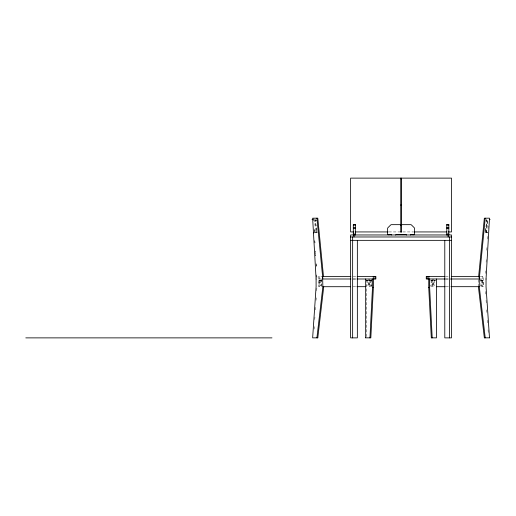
<?xml version="1.0" encoding="UTF-8"?>
<svg xmlns="http://www.w3.org/2000/svg" width="516" height="516" viewBox="0 0 516 516"><rect width="100%" height="100%" fill="white"/><g stroke="black" fill="none" stroke-linecap="round" stroke-linejoin="round"><path stroke-width="0.39" stroke-dasharray="2.58 1.94" d="M485.479 273.422L485.704 269.391M486.117 262.218L486.343 258.187M486.794 250.215L486.975 246.983M487.433 239.011L487.614 235.78M488.02 228.607L488.246 224.576M314.115 329.073L314.276 326.641M314.76 319.481L314.928 317.05M315.411 309.89L315.624 306.659M316.056 300.299L316.218 297.867M316.701 290.708L316.972 286.683M478.519 277.711L478.642 276.428M485.537 231.2L486.582 220.558M486.814 219.21L485.511 232.574L487.923 232.813M486.343 232.568L487.652 219.203M486.388 232.574L487.691 219.21M312.902 219.442L313.709 219.365M314.676 220.59L316.379 220.422M317.256 220.422L315.553 220.59L316.598 231.233M317.417 231.039L315.715 231.2L318.295 231.071M314.676 232.677L317.024 232.452M314.212 232.813L316.624 232.574L315.321 219.21M316.76 232.561L317.566 232.484M388.896 231.936L400.061 231.936M402.873 231.936L413.239 231.936M323.493 276.428L318.604 276.428L318.604 286.683L322.048 286.683M353.176 276.428L356.466 276.428M445.669 276.428L448.159 276.428M480.248 276.428L483.531 276.428L483.531 286.683L480.086 286.683M318.604 278.995L323.029 278.995M353.073 278.995L357.04 278.995M445.585 278.995L451.184 278.995M479.106 278.995L483.531 278.995M353.073 279.027L357.04 279.027M445.888 279.027L450.732 279.027M366.244 280.272L368.263 280.272L368.263 285.432L366.244 285.432M371.888 280.272L369.301 280.272L369.301 285.432L371.888 285.4M430.815 280.272L432.834 280.272L432.834 285.432L430.247 285.4M435.581 280.272L433.872 280.272L433.872 285.432L435.581 285.432M480.512 280.272L483.099 280.272L483.099 285.432L480.512 285.4M319.036 280.304L321.623 280.304M366.244 280.304L368.263 280.304M369.301 280.304L371.32 280.304M430.815 280.304L432.834 280.304M433.872 280.304L435.581 280.304M480.512 280.304L483.099 280.304M353.073 286.709L357.04 286.683M371.675 286.709L368.875 286.709L368.875 279.027M430.692 286.709L433.259 286.709L433.259 279.027M445.888 286.709L450.732 286.683M485.756 220.422L487.459 220.59M485.285 231.091L486.414 231.2L484.718 231.071M485.111 232.452L487.994 232.729M314.444 219.21L315.747 232.574M485.485 291.476L485.698 294.707M486.078 300.267L486.349 304.298M486.723 309.858L486.994 313.889M487.427 320.249L487.639 323.474M488.072 329.84L488.291 333.065M482.647 276.428L482.647 286.683M482.221 280.272L482.221 285.432M481.389 280.272L481.389 285.432M480.964 278.995L480.964 286.683M478.397 279.762L478.397 286.709M434.749 280.272L434.749 285.432M432.382 279.027L432.382 286.709M431.95 280.272L431.95 285.432M431.124 280.272L431.124 285.432M371.443 279.027L371.443 286.709M371.01 280.272L371.01 285.432M370.185 280.272L370.185 285.432M369.753 279.027L369.753 286.709M367.386 280.272L367.386 285.432M366.553 279.762L366.553 337.058M321.171 278.995L321.171 286.683M320.746 280.272L320.746 285.432M319.914 280.272L319.914 285.432M319.488 276.428L319.488 286.683M321.623 280.272L319.036 280.272L319.036 285.432L321.623 285.4L321.623 280.272M313.657 220.571L313.522 218.171L313.657 220.603M314.296 231.774L314.115 228.575L314.296 231.807M314.928 242.978L314.747 239.779L314.928 243.01M315.657 255.788L315.386 250.982L315.657 255.813M316.25 266.192L316.063 262.986L316.25 266.217M316.882 277.395L316.701 274.19L316.882 277.421"/><path stroke-width="0.77" d="M369.946 337.864L372.507 287.535M373.384 287.535L370.823 337.864L365.676 337.832M486.04 279.027L489.49 218.171L484.343 218.204L478.629 276.621M395.566 235.025L396.004 234.625L406.176 234.625L406.582 235.025M410.368 235.025L410.768 234.625L413.851 234.748A0.671 0.671 0 0 0 414.529 234.077L414.529 228.575A1.348 1.348 0 0 0 414.135 227.627L411.555 225.053A1.348 1.348 0 0 0 410.607 224.66L402.08 224.66A0.671 0.671 0 0 0 401.409 225.331M485.221 218.171L479.274 278.995L479.274 286.683L485.221 337.864M316.914 337.864L322.861 286.683L322.616 276.428L350.835 276.428M317.791 337.864L323.738 286.683M312.025 219.442L312.831 219.365M313.328 232.813L314.141 232.729M400.738 178.8L401.409 178.8M400.732 205.033L401.409 205.033M353.312 224.66L355.33 224.66M446.804 224.66L448.823 224.66M353.312 225.053L355.33 225.053M446.804 225.053L448.823 225.053M353.312 227.627L355.33 227.627M446.804 227.627L448.823 227.627M353.312 228.575L355.33 228.575M446.804 228.575L448.823 228.575M353.808 231.936L350.622 231.936L350.622 178.123L451.513 178.123L451.513 231.936L448.327 231.936M355.408 231.936L388.097 231.936M400.738 231.936L401.409 231.936M414.038 231.936L446.727 231.936M353.312 234.077L355.33 234.077M446.804 234.077L448.823 234.077M353.312 234.748L355.33 234.748M446.804 234.748L448.823 234.748M350.628 236.979L451.506 236.979M350.628 240.346L451.506 240.346M357.195 276.428L375.861 276.428L375.867 278.995L356.956 278.995M444.94 276.428L426.274 276.428L426.268 278.995L445.179 278.995M451.3 276.428L479.519 276.428L479.274 278.995L451.261 278.995M350.874 278.995L322.861 278.995L316.914 218.171M322.861 286.709L350.699 286.709M356.956 286.683L365.76 286.683M436.375 286.709L445.179 286.709M451.435 286.683L479.274 286.683M25.8 337.877L271.977 337.877M317.791 337.832L312.644 337.864L316.095 286.683L316.095 278.995M431.312 337.832L436.459 337.864L436.459 278.995M484.343 337.832L489.49 337.832M489.303 219.365L490.11 219.442M391.779 235.025L391.38 234.625L388.296 234.748A0.671 0.671 0 0 1 387.619 234.077L387.619 228.575A1.348 1.348 0 0 1 388.013 227.627L390.593 225.053A1.348 1.348 0 0 1 391.541 224.66L400.068 224.66A0.671 0.671 0 0 1 400.738 225.331M478.397 286.683L484.343 337.864M323.506 276.621L317.791 218.171L312.644 218.204L316.095 279.027M489.49 337.864L486.04 286.683L486.04 278.995M429.628 287.535L432.189 337.864M428.744 287.535L431.312 337.864M449.494 236.979L449.494 337.877M448.823 224.673L448.823 235.025M448.152 234.961L448.152 236.979M446.804 224.673L446.804 235.025M444.786 240.346L444.786 337.877L451.513 337.877L451.513 234.961L350.628 234.961L350.622 337.877L357.349 337.877L357.349 240.346M429.628 278.995L429.628 287.567M428.854 276.428L428.854 278.995M428.744 278.995L428.744 287.567M427.151 276.428L427.151 278.995M401.409 178.123L401.409 232.058L400.738 232.058L400.738 178.123M374.984 276.428L374.984 278.995M373.384 278.995L373.384 287.567M373.281 276.428L373.281 278.995M372.507 278.995L372.507 287.567M365.676 278.995L365.676 337.864M355.33 224.673L355.33 235.025M353.982 234.961L353.982 236.979M353.312 224.673L353.312 235.025M352.641 236.979L352.641 337.877"/></g></svg>
